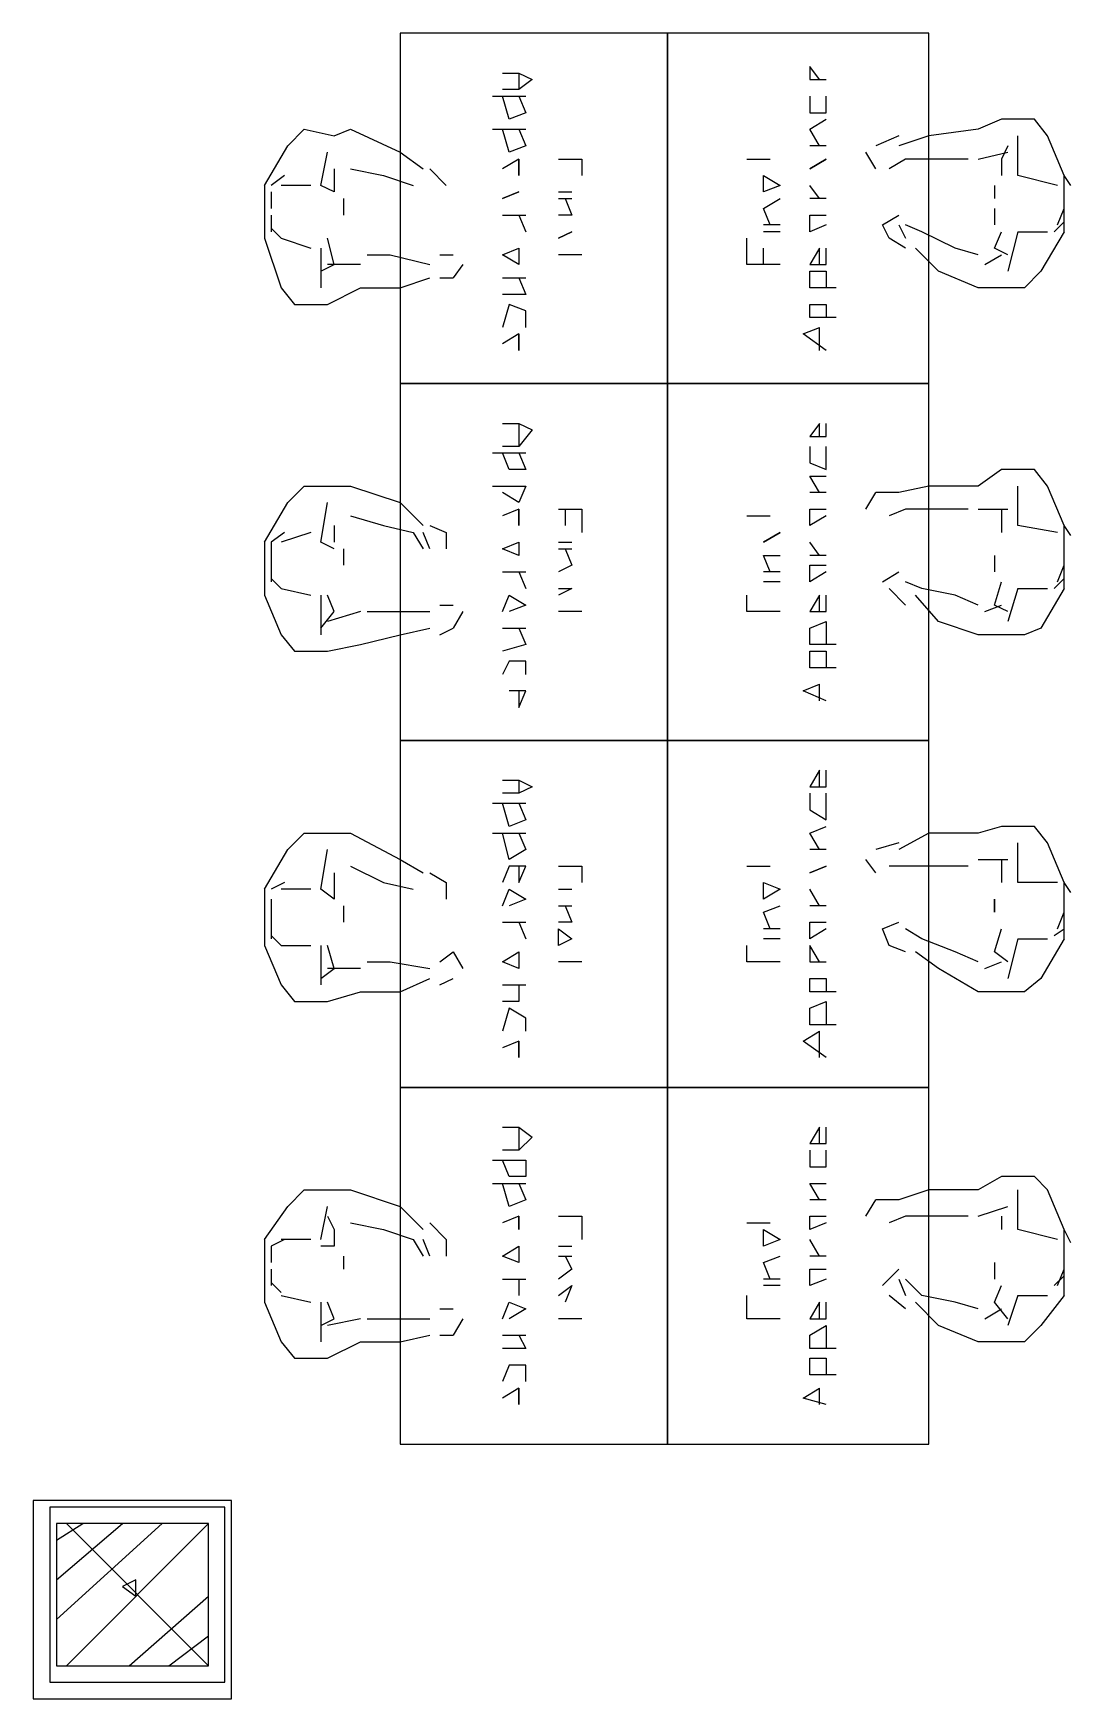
# Model space of a CAD drawing. Header units: millimetres. Extents: x 5 to 415, y 48 to 251.
# Drawn here: x 77.84 to 83.38, y 149.19 to 158.08 of the extents above; entities that cross this region are included whole.
import ezdxf

# ---------------------------------------------------------------- set-up
doc = ezdxf.new("R2010")
doc.units = ezdxf.units.MM
doc.layers.add('P', color=7, linetype='Continuous')

msp = doc.modelspace()

# ---------------------------------------------------------------- linework, layer by layer
at = {"layer": 'P'}
for points in [[(81.227, 158.08), (79.798, 158.08)], [(79.798, 158.08), (79.798, 156.21)], [(81.227, 156.21), (81.227, 158.08)], [(82.621, 158.08), (81.227, 158.08)], [(81.227, 158.08), (81.227, 156.21)], [(82.621, 156.21), (82.621, 158.08)], [(82.038, 157.833), (81.986, 157.903)], [(81.986, 157.903), (81.986, 157.833)], [(80.345, 157.868), (80.433, 157.868)], [(80.433, 157.868), (80.504, 157.833)], [(80.433, 157.868), (80.433, 157.78)], [(80.504, 157.833), (80.433, 157.78)], [(81.986, 157.833), (82.074, 157.833)], [(80.292, 157.745), (80.469, 157.745)], [(80.433, 157.78), (80.345, 157.78)], [(80.38, 157.621), (80.345, 157.745)], [(80.433, 157.745), (80.469, 157.656)], [(81.986, 157.745), (81.986, 157.656)], [(82.074, 157.656), (82.074, 157.745)], [(80.469, 157.656), (80.38, 157.621)], [(81.986, 157.656), (82.074, 157.656)], [(81.986, 157.568), (82.074, 157.621)], [(83.009, 157.621), (82.885, 157.568)], [(83.185, 157.621), (83.009, 157.621)], [(83.256, 157.533), (83.185, 157.621)], [(79.199, 157.48), (79.287, 157.568)], [(79.287, 157.568), (79.446, 157.533)], [(79.446, 157.533), (79.534, 157.568)], [(79.534, 157.568), (79.798, 157.445)], [(80.292, 157.568), (80.469, 157.568)], [(80.38, 157.445), (80.345, 157.568)], [(80.433, 157.568), (80.469, 157.48)], [(82.038, 157.48), (81.986, 157.568)], [(82.462, 157.533), (82.338, 157.48)], [(82.621, 157.533), (82.462, 157.48)], [(82.885, 157.568), (82.621, 157.533)], [(83.097, 157.321), (83.097, 157.533)], [(83.344, 157.321), (83.256, 157.533)], [(79.075, 157.268), (79.199, 157.48)], [(79.375, 157.268), (79.41, 157.445)], [(79.798, 157.445), (79.922, 157.357)], [(80.469, 157.48), (80.38, 157.445)], [(82.074, 157.48), (81.986, 157.48)], [(82.338, 157.357), (82.285, 157.445)], [(82.885, 157.409), (83.044, 157.445)], [(83.044, 157.48), (83.009, 157.409)], [(79.446, 157.357), (79.446, 157.233)], [(79.534, 157.357), (79.71, 157.321)], [(79.957, 157.357), (80.045, 157.268)], [(80.433, 157.409), (80.345, 157.357)], [(80.433, 157.409), (80.433, 157.321)], [(80.433, 157.321), (80.433, 157.409)], [(80.645, 157.409), (80.768, 157.409)], [(80.768, 157.409), (80.768, 157.321)], [(81.65, 157.409), (81.774, 157.409)], [(82.074, 157.409), (81.986, 157.357)], [(81.986, 157.357), (82.074, 157.409)], [(82.497, 157.409), (82.409, 157.357)], [(82.673, 157.409), (82.497, 157.409)], [(82.832, 157.409), (82.673, 157.409)], [(83.009, 157.409), (83.009, 157.321)], [(79.075, 157.268), (79.075, 156.986)], [(79.181, 157.321), (79.11, 157.268)], [(79.322, 157.268), (79.163, 157.268)], [(79.446, 157.233), (79.375, 157.268)], [(79.71, 157.321), (79.869, 157.268)], [(81.739, 157.233), (81.739, 157.321)], [(81.739, 157.321), (81.827, 157.268)], [(81.827, 157.268), (81.739, 157.233)], [(82.038, 157.198), (81.986, 157.268)], [(82.973, 157.268), (82.973, 157.198)], [(83.308, 157.268), (83.097, 157.321)], [(83.379, 157.268), (83.344, 157.321)], [(83.344, 157.021), (83.344, 157.321)], [(79.11, 157.233), (79.11, 157.145)], [(79.498, 157.11), (79.498, 157.198)], [(80.345, 157.198), (80.433, 157.233)], [(80.433, 157.233), (80.345, 157.198)], [(80.645, 157.233), (80.716, 157.233)], [(80.645, 157.198), (80.716, 157.198)], [(80.68, 157.198), (80.716, 157.11)], [(81.739, 157.145), (81.827, 157.198)], [(82.074, 157.198), (81.986, 157.198)], [(83.344, 157.145), (83.344, 157.233)], [(79.11, 157.11), (79.11, 157.021)], [(80.345, 157.11), (80.469, 157.11)], [(80.433, 157.11), (80.469, 157.021)], [(80.716, 157.11), (80.645, 157.11)], [(81.774, 157.057), (81.739, 157.145)], [(81.986, 157.021), (81.986, 157.11)], [(81.986, 157.11), (82.074, 157.11)], [(82.374, 157.057), (82.462, 157.11)], [(82.973, 157.145), (82.973, 157.057)], [(83.308, 157.057), (83.344, 157.145)], [(79.11, 157.039), (79.163, 156.986)], [(80.645, 156.986), (80.716, 157.021)], [(80.716, 157.021), (80.645, 156.986)], [(81.827, 157.057), (81.739, 157.057)], [(81.827, 157.021), (81.739, 157.021)], [(82.074, 157.057), (81.986, 157.021)], [(82.409, 156.986), (82.374, 157.057)], [(82.462, 157.057), (82.497, 156.986)], [(82.585, 157.021), (82.497, 157.057)], [(82.762, 156.933), (82.585, 157.021)], [(82.973, 156.933), (83.009, 157.021)], [(83.097, 157.021), (83.044, 156.81)], [(83.097, 157.021), (83.256, 157.021)], [(83.344, 157.021), (83.22, 156.81)], [(83.291, 157.021), (83.344, 157.074)], [(79.075, 156.986), (79.163, 156.722)], [(79.163, 156.986), (79.322, 156.933)], [(79.375, 156.933), (79.375, 156.722)], [(79.446, 156.845), (79.41, 156.986)], [(80.345, 156.898), (80.433, 156.933)], [(80.433, 156.933), (80.433, 156.845)], [(81.65, 156.845), (81.65, 156.986)], [(81.739, 156.845), (81.739, 156.933)], [(82.038, 156.933), (81.986, 156.845)], [(82.038, 156.845), (82.038, 156.933)], [(82.074, 156.845), (82.074, 156.933)], [(82.497, 156.933), (82.409, 156.986)], [(82.673, 156.81), (82.55, 156.933)], [(82.885, 156.898), (82.762, 156.933)], [(83.044, 156.898), (82.973, 156.933)], [(79.375, 156.81), (79.446, 156.845)], [(79.587, 156.845), (79.41, 156.845)], [(79.622, 156.898), (79.745, 156.898)], [(79.745, 156.898), (79.957, 156.845)], [(80.01, 156.898), (80.081, 156.898)], [(80.133, 156.845), (80.081, 156.774)], [(80.433, 156.845), (80.345, 156.898)], [(80.768, 156.898), (80.645, 156.898)], [(81.827, 156.845), (81.65, 156.845)], [(81.986, 156.845), (82.074, 156.845)], [(82.92, 156.845), (83.009, 156.898)], [(79.798, 156.722), (79.957, 156.774)], [(80.01, 156.774), (80.081, 156.774)], [(80.345, 156.774), (80.469, 156.774)], [(80.433, 156.774), (80.469, 156.686)], [(81.986, 156.722), (81.986, 156.81)], [(81.986, 156.81), (82.074, 156.81)], [(82.074, 156.81), (82.074, 156.722)], [(82.885, 156.722), (82.673, 156.81)], [(83.22, 156.81), (83.132, 156.722)], [(79.163, 156.722), (79.234, 156.633)], [(79.41, 156.633), (79.587, 156.722)], [(79.587, 156.722), (79.798, 156.722)], [(80.469, 156.686), (80.345, 156.686)], [(82.127, 156.722), (81.986, 156.722)], [(82.973, 156.722), (82.885, 156.722)], [(83.132, 156.722), (82.973, 156.722)], [(79.234, 156.633), (79.41, 156.633)], [(80.38, 156.633), (80.345, 156.51)], [(80.469, 156.598), (80.38, 156.633)], [(80.469, 156.51), (80.469, 156.598)], [(81.986, 156.563), (81.986, 156.633)], [(81.986, 156.633), (82.074, 156.633)], [(82.127, 156.563), (81.986, 156.563)], [(82.074, 156.633), (82.074, 156.563)], [(80.433, 156.475), (80.345, 156.422)], [(80.433, 156.475), (80.433, 156.386)], [(80.433, 156.386), (80.433, 156.475)], [(81.95, 156.475), (82.038, 156.51)], [(82.074, 156.386), (81.95, 156.475)], [(82.038, 156.386), (82.038, 156.51)], [(81.227, 156.21), (79.798, 156.21)], [(79.798, 156.21), (79.798, 154.305)], [(79.798, 156.21), (81.227, 156.21)], [(81.227, 154.305), (81.227, 156.21)], [(81.227, 156.21), (82.621, 156.21)], [(82.621, 156.21), (81.227, 156.21)], [(81.227, 156.21), (81.227, 154.305)], [(82.621, 154.305), (82.621, 156.21)], [(80.345, 155.998), (80.433, 155.998)], [(80.433, 155.998), (80.504, 155.963)], [(80.433, 155.998), (80.433, 155.875)], [(80.504, 155.963), (80.433, 155.875)], [(82.038, 155.998), (81.986, 155.928)], [(82.038, 155.928), (82.038, 155.998)], [(82.074, 155.928), (82.074, 155.998)], [(80.433, 155.875), (80.345, 155.875)], [(81.986, 155.928), (82.074, 155.928)], [(81.986, 155.875), (81.986, 155.787)], [(82.074, 155.751), (82.074, 155.875)], [(80.292, 155.84), (80.469, 155.84)], [(80.38, 155.751), (80.345, 155.84)], [(80.433, 155.84), (80.469, 155.751)], [(81.986, 155.787), (82.074, 155.751)], [(80.469, 155.751), (80.38, 155.751)], [(82.038, 155.628), (81.986, 155.716)], [(81.986, 155.716), (82.074, 155.716)], [(83.009, 155.751), (82.885, 155.663)], [(83.185, 155.751), (83.009, 155.751)], [(83.256, 155.663), (83.185, 155.751)], [(79.199, 155.575), (79.287, 155.663)], [(79.287, 155.663), (79.446, 155.663)], [(79.446, 155.663), (79.534, 155.663)], [(79.534, 155.663), (79.798, 155.575)], [(80.292, 155.663), (80.469, 155.663)], [(80.433, 155.575), (80.345, 155.628)], [(80.469, 155.663), (80.433, 155.575)], [(82.074, 155.628), (81.986, 155.628)], [(82.285, 155.54), (82.338, 155.628)], [(82.462, 155.628), (82.338, 155.628)], [(82.621, 155.663), (82.462, 155.628)], [(82.885, 155.663), (82.621, 155.663)], [(83.097, 155.452), (83.097, 155.663)], [(83.344, 155.452), (83.256, 155.663)], [(79.075, 155.363), (79.199, 155.575)], [(79.375, 155.363), (79.41, 155.575)], [(79.534, 155.504), (79.71, 155.452)], [(79.798, 155.575), (79.922, 155.452)], [(80.433, 155.54), (80.345, 155.504)], [(80.433, 155.54), (80.433, 155.452)], [(80.433, 155.452), (80.433, 155.54)], [(80.645, 155.54), (80.768, 155.54)], [(80.68, 155.54), (80.68, 155.452)], [(80.768, 155.54), (80.768, 155.416)], [(81.65, 155.504), (81.774, 155.504)], [(81.986, 155.452), (81.986, 155.54)], [(81.986, 155.54), (82.074, 155.54)], [(82.074, 155.504), (81.986, 155.452)], [(82.497, 155.54), (82.409, 155.504)], [(82.673, 155.54), (82.497, 155.54)], [(82.832, 155.54), (82.673, 155.54)], [(82.885, 155.54), (83.044, 155.54)], [(83.009, 155.54), (83.009, 155.416)], [(79.181, 155.416), (79.11, 155.363)], [(79.322, 155.416), (79.163, 155.363)], [(79.446, 155.452), (79.446, 155.363)], [(79.71, 155.452), (79.869, 155.416)], [(79.869, 155.416), (79.922, 155.328)], [(79.957, 155.328), (79.922, 155.416)], [(79.957, 155.452), (80.045, 155.416)], [(80.045, 155.416), (80.045, 155.328)], [(81.827, 155.416), (81.739, 155.363)], [(81.739, 155.363), (81.827, 155.416)], [(83.308, 155.416), (83.097, 155.452)], [(83.379, 155.399), (83.344, 155.452)], [(83.344, 155.116), (83.344, 155.452)], [(79.075, 155.363), (79.075, 155.081)], [(79.11, 155.363), (79.11, 155.24)], [(79.446, 155.328), (79.375, 155.363)], [(79.498, 155.24), (79.498, 155.328)], [(80.345, 155.328), (80.433, 155.363)], [(80.433, 155.293), (80.345, 155.328)], [(80.433, 155.363), (80.433, 155.293)], [(80.645, 155.363), (80.716, 155.363)], [(80.645, 155.328), (80.716, 155.328)], [(80.68, 155.328), (80.716, 155.24)], [(82.038, 155.293), (81.986, 155.363)], [(83.344, 155.293), (83.344, 155.363)], [(79.11, 155.24), (79.11, 155.152)], [(80.716, 155.24), (80.645, 155.205)], [(81.774, 155.205), (81.739, 155.293)], [(81.739, 155.293), (81.827, 155.293)], [(82.074, 155.293), (81.986, 155.293)], [(81.986, 155.152), (81.986, 155.24)], [(81.986, 155.24), (82.074, 155.24)], [(82.973, 155.293), (82.973, 155.205)], [(83.308, 155.152), (83.344, 155.24)], [(79.11, 155.169), (79.163, 155.116)], [(80.345, 155.205), (80.469, 155.205)], [(80.433, 155.205), (80.469, 155.116)], [(81.827, 155.205), (81.739, 155.205)], [(81.827, 155.152), (81.739, 155.152)], [(82.074, 155.205), (81.986, 155.152)], [(82.374, 155.152), (82.462, 155.205)], [(82.585, 155.116), (82.497, 155.152)], [(82.973, 155.028), (83.009, 155.152)], [(83.291, 155.116), (83.344, 155.169)], [(79.075, 155.081), (79.163, 154.869)], [(79.163, 155.116), (79.322, 155.081)], [(79.375, 155.081), (79.375, 154.869)], [(79.446, 154.993), (79.41, 155.081)], [(80.345, 154.993), (80.38, 155.081)], [(80.38, 155.081), (80.469, 155.028)], [(80.645, 155.116), (80.716, 155.116)], [(80.716, 155.116), (80.645, 155.081)], [(81.65, 154.993), (81.65, 155.081)], [(82.038, 155.081), (81.986, 154.993)], [(82.038, 154.993), (82.038, 155.081)], [(82.074, 154.993), (82.074, 155.081)], [(82.497, 155.028), (82.409, 155.116)], [(82.673, 154.94), (82.55, 155.081)], [(82.762, 155.081), (82.585, 155.116)], [(82.885, 155.028), (82.762, 155.081)], [(83.097, 155.116), (83.044, 154.94)], [(83.097, 155.116), (83.256, 155.116)], [(83.344, 155.116), (83.22, 154.905)], [(79.375, 154.905), (79.446, 154.993)], [(79.587, 154.993), (79.41, 154.94)], [(79.622, 154.993), (79.745, 154.993)], [(79.745, 154.993), (79.957, 154.993)], [(80.01, 155.028), (80.081, 155.028)], [(80.133, 154.993), (80.081, 154.905)], [(80.469, 155.028), (80.38, 154.993)], [(80.768, 154.993), (80.645, 154.993)], [(81.827, 154.993), (81.65, 154.993)], [(81.986, 154.993), (82.074, 154.993)], [(82.92, 154.993), (83.009, 155.028)], [(83.044, 154.993), (82.973, 155.028)], [(79.163, 154.869), (79.234, 154.781)], [(79.587, 154.817), (79.798, 154.869)], [(79.798, 154.869), (79.957, 154.905)], [(80.01, 154.869), (80.081, 154.905)], [(80.345, 154.905), (80.469, 154.905)], [(80.433, 154.905), (80.469, 154.817)], [(81.986, 154.905), (82.074, 154.94)], [(81.986, 154.817), (81.986, 154.905)], [(82.074, 154.94), (82.074, 154.817)], [(82.885, 154.869), (82.673, 154.94)], [(82.973, 154.869), (82.885, 154.869)], [(83.132, 154.869), (82.973, 154.869)], [(83.22, 154.905), (83.132, 154.869)], [(79.234, 154.781), (79.41, 154.781)], [(79.41, 154.781), (79.587, 154.817)], [(80.469, 154.817), (80.345, 154.781)], [(82.127, 154.817), (81.986, 154.817)], [(81.986, 154.693), (81.986, 154.781)], [(81.986, 154.781), (82.074, 154.781)], [(82.074, 154.781), (82.074, 154.693)], [(80.38, 154.728), (80.345, 154.658)], [(80.469, 154.728), (80.38, 154.728)], [(80.469, 154.658), (80.469, 154.728)], [(82.127, 154.693), (81.986, 154.693)], [(81.95, 154.57), (82.038, 154.605)], [(82.038, 154.517), (82.038, 154.605)], [(80.469, 154.57), (80.38, 154.57)], [(80.433, 154.57), (80.433, 154.481)], [(80.433, 154.481), (80.469, 154.57)], [(82.074, 154.517), (81.95, 154.57)], [(81.227, 154.305), (79.798, 154.305)], [(79.798, 154.305), (79.798, 152.453)], [(79.798, 154.305), (81.227, 154.305)], [(81.227, 152.453), (81.227, 154.305)], [(81.227, 154.305), (82.621, 154.305)], [(82.621, 154.305), (81.227, 154.305)], [(81.227, 154.305), (81.227, 152.453)], [(82.621, 152.453), (82.621, 154.305)], [(80.345, 154.093), (80.433, 154.093)], [(80.433, 154.093), (80.504, 154.058)], [(80.433, 154.093), (80.433, 154.023)], [(82.038, 154.146), (81.986, 154.058)], [(82.038, 154.058), (82.038, 154.146)], [(82.074, 154.058), (82.074, 154.146)], [(80.433, 154.023), (80.345, 154.023)], [(80.504, 154.058), (80.433, 154.023)], [(81.986, 154.058), (82.074, 154.058)], [(81.986, 154.023), (81.986, 153.935)], [(82.074, 153.882), (82.074, 154.023)], [(80.292, 153.97), (80.469, 153.97)], [(80.38, 153.846), (80.345, 153.97)], [(80.433, 153.97), (80.469, 153.882)], [(81.986, 153.935), (82.074, 153.882)], [(79.199, 153.723), (79.287, 153.811)], [(79.287, 153.811), (79.446, 153.811)], [(79.446, 153.811), (79.534, 153.811)], [(79.534, 153.811), (79.798, 153.67)], [(80.292, 153.811), (80.469, 153.811)], [(80.38, 153.67), (80.345, 153.811)], [(80.469, 153.882), (80.38, 153.846)], [(80.433, 153.811), (80.469, 153.723)], [(81.986, 153.811), (82.074, 153.846)], [(82.038, 153.723), (81.986, 153.811)], [(82.621, 153.811), (82.462, 153.723)], [(82.885, 153.811), (82.621, 153.811)], [(83.009, 153.846), (82.885, 153.811)], [(83.185, 153.846), (83.009, 153.846)], [(83.256, 153.758), (83.185, 153.846)], [(79.075, 153.511), (79.199, 153.723)], [(79.375, 153.511), (79.41, 153.723)], [(80.469, 153.723), (80.38, 153.67)], [(82.074, 153.723), (81.986, 153.723)], [(82.462, 153.758), (82.338, 153.723)], [(83.097, 153.547), (83.097, 153.758)], [(83.344, 153.547), (83.256, 153.758)], [(79.534, 153.635), (79.71, 153.547)], [(79.798, 153.67), (79.922, 153.599)], [(80.38, 153.635), (80.345, 153.547)], [(80.469, 153.635), (80.38, 153.635)], [(80.433, 153.635), (80.433, 153.547)], [(80.433, 153.547), (80.469, 153.635)], [(80.645, 153.635), (80.768, 153.635)], [(80.768, 153.635), (80.768, 153.547)], [(81.65, 153.635), (81.774, 153.635)], [(82.074, 153.635), (81.986, 153.599)], [(81.986, 153.599), (82.074, 153.635)], [(82.338, 153.599), (82.285, 153.67)], [(82.497, 153.635), (82.409, 153.635)], [(82.673, 153.635), (82.497, 153.635)], [(82.832, 153.635), (82.673, 153.635)], [(82.885, 153.67), (83.044, 153.67)], [(83.009, 153.67), (83.009, 153.547)], [(79.181, 153.547), (79.11, 153.511)], [(79.446, 153.599), (79.446, 153.458)], [(79.71, 153.547), (79.869, 153.511)], [(79.957, 153.599), (80.045, 153.547)], [(80.045, 153.547), (80.045, 153.458)], [(81.739, 153.458), (81.739, 153.547)], [(81.739, 153.547), (81.827, 153.511)], [(83.308, 153.547), (83.097, 153.547)], [(83.379, 153.494), (83.344, 153.547)], [(83.344, 153.247), (83.344, 153.547)], [(79.075, 153.511), (79.075, 153.211)], [(79.11, 153.458), (79.11, 153.388)], [(79.322, 153.511), (79.163, 153.511)], [(79.446, 153.458), (79.375, 153.511)], [(80.345, 153.423), (80.38, 153.511)], [(80.38, 153.511), (80.469, 153.458)], [(80.469, 153.458), (80.38, 153.423)], [(80.645, 153.511), (80.716, 153.511)], [(81.827, 153.511), (81.739, 153.458)], [(82.038, 153.423), (81.986, 153.511)], [(82.973, 153.458), (82.973, 153.388)], [(82.973, 153.388), (82.973, 153.458)], [(83.344, 153.388), (83.344, 153.511)], [(79.11, 153.388), (79.11, 153.247)], [(79.498, 153.335), (79.498, 153.423)], [(80.645, 153.423), (80.716, 153.423)], [(80.68, 153.423), (80.716, 153.335)], [(81.739, 153.388), (81.827, 153.423)], [(81.774, 153.3), (81.739, 153.388)], [(82.074, 153.423), (81.986, 153.423)], [(83.308, 153.3), (83.344, 153.388)], [(79.11, 153.264), (79.163, 153.211)], [(80.345, 153.335), (80.469, 153.335)], [(80.433, 153.335), (80.469, 153.247)], [(80.716, 153.335), (80.645, 153.335)], [(80.645, 153.211), (80.645, 153.3)], [(80.645, 153.3), (80.716, 153.247)], [(81.827, 153.3), (81.739, 153.3)], [(81.986, 153.247), (81.986, 153.335)], [(81.986, 153.335), (82.074, 153.335)], [(82.074, 153.3), (81.986, 153.247)], [(82.374, 153.3), (82.462, 153.335)], [(82.409, 153.211), (82.374, 153.3)], [(82.585, 153.247), (82.497, 153.3)], [(82.973, 153.176), (83.009, 153.3)], [(83.291, 153.264), (83.344, 153.3)], [(79.075, 153.211), (79.163, 153)], [(79.163, 153.211), (79.322, 153.211)], [(79.375, 153.211), (79.375, 153)], [(79.446, 153.088), (79.41, 153.211)], [(80.01, 153.123), (80.081, 153.176)], [(80.081, 153.176), (80.133, 153.088)], [(80.345, 153.123), (80.433, 153.176)], [(80.433, 153.176), (80.433, 153.088)], [(80.716, 153.247), (80.645, 153.211)], [(81.65, 153.123), (81.65, 153.211)], [(81.827, 153.247), (81.739, 153.247)], [(82.038, 153.123), (81.986, 153.211)], [(81.986, 153.211), (81.986, 153.123)], [(82.497, 153.176), (82.409, 153.211)], [(82.673, 153.088), (82.55, 153.176)], [(82.762, 153.176), (82.585, 153.247)], [(82.885, 153.123), (82.762, 153.176)], [(83.044, 153.123), (82.973, 153.176)], [(83.097, 153.247), (83.044, 153.035)], [(83.097, 153.247), (83.256, 153.247)], [(83.344, 153.247), (83.22, 153.035)], [(79.375, 153.035), (79.446, 153.088)], [(79.587, 153.088), (79.41, 153.088)], [(79.622, 153.123), (79.745, 153.123)], [(79.745, 153.123), (79.957, 153.088)], [(80.433, 153.088), (80.345, 153.123)], [(80.768, 153.123), (80.645, 153.123)], [(81.827, 153.123), (81.65, 153.123)], [(81.986, 153.123), (82.074, 153.123)], [(82.885, 152.964), (82.673, 153.088)], [(82.92, 153.088), (83.009, 153.123)], [(79.163, 153), (79.234, 152.912)], [(79.798, 152.964), (79.957, 153.035)], [(80.01, 153), (80.081, 153.035)], [(80.345, 153), (80.469, 153)], [(80.433, 153), (80.433, 152.912)], [(81.986, 152.964), (81.986, 153.035)], [(81.986, 153.035), (82.074, 153.035)], [(82.074, 153.035), (82.074, 152.964)], [(83.22, 153.035), (83.132, 152.964)], [(79.234, 152.912), (79.41, 152.912)], [(79.41, 152.912), (79.587, 152.964)], [(79.587, 152.964), (79.798, 152.964)], [(80.433, 152.912), (80.345, 152.912)], [(82.127, 152.964), (81.986, 152.964)], [(81.986, 152.876), (82.074, 152.912)], [(82.074, 152.912), (82.074, 152.788)], [(82.973, 152.964), (82.885, 152.964)], [(83.132, 152.964), (82.973, 152.964)], [(80.38, 152.876), (80.345, 152.753)], [(80.469, 152.823), (80.38, 152.876)], [(80.469, 152.753), (80.469, 152.823)], [(81.986, 152.788), (81.986, 152.876)], [(81.95, 152.7), (82.038, 152.753)], [(82.127, 152.788), (81.986, 152.788)], [(82.038, 152.612), (82.038, 152.753)], [(80.433, 152.7), (80.345, 152.665)], [(80.433, 152.7), (80.433, 152.612)], [(80.433, 152.612), (80.433, 152.7)], [(82.074, 152.612), (81.95, 152.7)], [(81.227, 152.453), (79.798, 152.453)], [(79.798, 152.453), (79.798, 150.548)], [(79.798, 152.453), (81.227, 152.453)], [(81.227, 150.548), (81.227, 152.453)], [(81.227, 152.453), (82.621, 152.453)], [(82.621, 152.453), (81.227, 152.453)], [(81.227, 152.453), (81.227, 150.548)], [(82.621, 150.548), (82.621, 152.453)], [(80.345, 152.241), (80.433, 152.241)], [(80.433, 152.241), (80.504, 152.188)], [(80.433, 152.241), (80.433, 152.118)], [(82.038, 152.241), (81.986, 152.153)], [(82.038, 152.153), (82.038, 152.241)], [(82.074, 152.153), (82.074, 152.241)], [(80.433, 152.118), (80.345, 152.118)], [(80.504, 152.188), (80.433, 152.118)], [(81.986, 152.153), (82.074, 152.153)], [(81.986, 152.118), (81.986, 152.03)], [(82.074, 152.03), (82.074, 152.118)], [(80.292, 152.065), (80.469, 152.065)], [(80.38, 151.977), (80.345, 152.065)], [(80.469, 152.065), (80.469, 151.977)], [(81.986, 152.03), (82.074, 152.03)], [(80.292, 151.941), (80.469, 151.941)], [(80.38, 151.818), (80.345, 151.941)], [(80.469, 151.977), (80.38, 151.977)], [(80.433, 151.941), (80.469, 151.853)], [(82.038, 151.853), (81.986, 151.941)], [(81.986, 151.941), (82.074, 151.941)], [(83.009, 151.977), (82.885, 151.906)], [(83.185, 151.977), (83.009, 151.977)], [(83.256, 151.906), (83.185, 151.977)], [(79.199, 151.818), (79.287, 151.906)], [(79.287, 151.906), (79.446, 151.906)], [(79.446, 151.906), (79.534, 151.906)], [(79.534, 151.906), (79.798, 151.818)], [(80.469, 151.853), (80.38, 151.818)], [(82.074, 151.853), (81.986, 151.853)], [(82.285, 151.765), (82.338, 151.853)], [(82.462, 151.853), (82.338, 151.853)], [(82.621, 151.906), (82.462, 151.853)], [(82.885, 151.906), (82.621, 151.906)], [(83.097, 151.694), (83.097, 151.906)], [(83.344, 151.694), (83.256, 151.906)], [(79.075, 151.642), (79.199, 151.818)], [(79.375, 151.642), (79.41, 151.818)], [(79.41, 151.765), (79.446, 151.694)], [(79.798, 151.818), (79.922, 151.694)], [(80.433, 151.765), (80.345, 151.73)], [(80.433, 151.765), (80.433, 151.694)], [(80.433, 151.694), (80.433, 151.765)], [(80.645, 151.765), (80.768, 151.765)], [(80.768, 151.765), (80.768, 151.642)], [(81.986, 151.694), (81.986, 151.765)], [(81.986, 151.765), (82.074, 151.765)], [(82.497, 151.765), (82.409, 151.73)], [(82.673, 151.765), (82.497, 151.765)], [(82.832, 151.765), (82.673, 151.765)], [(82.885, 151.765), (83.044, 151.818)], [(83.009, 151.765), (83.009, 151.694)], [(79.446, 151.694), (79.446, 151.606)], [(79.534, 151.73), (79.71, 151.694)], [(79.71, 151.694), (79.869, 151.642)], [(79.957, 151.73), (80.045, 151.642)], [(81.65, 151.73), (81.774, 151.73)], [(81.739, 151.606), (81.739, 151.694)], [(81.739, 151.694), (81.827, 151.642)], [(82.074, 151.73), (81.986, 151.694)], [(83.308, 151.642), (83.097, 151.694)], [(83.379, 151.624), (83.344, 151.694)], [(83.344, 151.342), (83.344, 151.694)], [(79.075, 151.642), (79.075, 151.306)], [(79.181, 151.642), (79.11, 151.606)], [(79.11, 151.606), (79.11, 151.518)], [(79.322, 151.642), (79.163, 151.642)], [(79.446, 151.606), (79.375, 151.606)], [(79.869, 151.642), (79.922, 151.553)], [(79.957, 151.553), (79.922, 151.642)], [(80.045, 151.642), (80.045, 151.553)], [(80.345, 151.553), (80.433, 151.606)], [(80.433, 151.606), (80.433, 151.518)], [(80.645, 151.606), (80.716, 151.606)], [(81.827, 151.642), (81.739, 151.606)], [(82.038, 151.553), (81.986, 151.642)], [(83.344, 151.518), (83.344, 151.606)], [(79.498, 151.483), (79.498, 151.553)], [(80.433, 151.518), (80.345, 151.553)], [(80.645, 151.553), (80.716, 151.553)], [(80.68, 151.553), (80.716, 151.483)], [(81.739, 151.518), (81.827, 151.553)], [(81.774, 151.43), (81.739, 151.518)], [(82.074, 151.553), (81.986, 151.553)], [(82.973, 151.518), (82.973, 151.43)], [(79.11, 151.483), (79.11, 151.395)], [(79.11, 151.412), (79.163, 151.359)], [(80.345, 151.43), (80.469, 151.43)], [(80.433, 151.43), (80.433, 151.342)], [(80.716, 151.483), (80.645, 151.43)], [(81.827, 151.43), (81.739, 151.43)], [(81.986, 151.395), (81.986, 151.483)], [(81.986, 151.483), (82.074, 151.483)], [(82.074, 151.43), (81.986, 151.395)], [(82.374, 151.395), (82.462, 151.483)], [(82.462, 151.43), (82.497, 151.342)], [(82.585, 151.342), (82.497, 151.43)], [(83.291, 151.395), (83.344, 151.448)], [(83.308, 151.395), (83.344, 151.483)], [(79.163, 151.342), (79.322, 151.306)], [(80.645, 151.342), (80.716, 151.395)], [(80.716, 151.395), (80.68, 151.306)], [(81.65, 151.218), (81.65, 151.342)], [(81.827, 151.395), (81.739, 151.395)], [(82.497, 151.271), (82.409, 151.342)], [(82.762, 151.306), (82.585, 151.342)], [(82.973, 151.306), (83.009, 151.395)], [(83.097, 151.342), (83.044, 151.183)], [(83.097, 151.342), (83.256, 151.342)], [(83.344, 151.342), (83.22, 151.183)], [(79.075, 151.306), (79.163, 151.095)], [(79.375, 151.306), (79.375, 151.095)], [(79.446, 151.218), (79.41, 151.306)], [(80.01, 151.271), (80.081, 151.271)], [(80.345, 151.218), (80.38, 151.306)], [(80.38, 151.306), (80.469, 151.271)], [(80.469, 151.271), (80.38, 151.218)], [(82.038, 151.306), (81.986, 151.218)], [(82.038, 151.218), (82.038, 151.306)], [(82.074, 151.218), (82.074, 151.306)], [(82.673, 151.183), (82.55, 151.306)], [(82.885, 151.271), (82.762, 151.306)], [(82.92, 151.218), (83.009, 151.271)], [(83.044, 151.218), (82.973, 151.306)], [(79.375, 151.183), (79.446, 151.218)], [(79.587, 151.218), (79.41, 151.183)], [(79.622, 151.218), (79.745, 151.218)], [(79.745, 151.218), (79.957, 151.218)], [(80.133, 151.218), (80.081, 151.13)], [(80.768, 151.218), (80.645, 151.218)], [(81.827, 151.218), (81.65, 151.218)], [(81.986, 151.218), (82.074, 151.218)], [(81.986, 151.13), (82.074, 151.183)], [(82.074, 151.183), (82.074, 151.059)], [(82.885, 151.095), (82.673, 151.183)], [(83.22, 151.183), (83.132, 151.095)], [(79.163, 151.095), (79.234, 151.007)], [(79.41, 151.007), (79.587, 151.095)], [(79.587, 151.095), (79.798, 151.095)], [(79.798, 151.095), (79.957, 151.13)], [(80.01, 151.13), (80.081, 151.13)], [(80.345, 151.13), (80.469, 151.13)], [(80.469, 151.059), (80.345, 151.059)], [(80.433, 151.13), (80.469, 151.059)], [(81.986, 151.059), (81.986, 151.13)], [(82.127, 151.059), (81.986, 151.059)], [(82.973, 151.095), (82.885, 151.095)], [(83.132, 151.095), (82.973, 151.095)], [(79.234, 151.007), (79.41, 151.007)], [(80.38, 150.971), (80.345, 150.883)], [(80.469, 150.971), (80.38, 150.971)], [(80.469, 150.883), (80.469, 150.971)], [(81.986, 150.918), (81.986, 151.007)], [(81.986, 151.007), (82.074, 151.007)], [(82.074, 151.007), (82.074, 150.918)], [(82.127, 150.918), (81.986, 150.918)], [(80.433, 150.848), (80.345, 150.795)], [(80.433, 150.848), (80.433, 150.76)], [(80.433, 150.76), (80.433, 150.848)], [(81.95, 150.795), (82.038, 150.848)], [(82.074, 150.76), (81.95, 150.795)], [(82.038, 150.76), (82.038, 150.848)], [(79.798, 150.548), (81.227, 150.548)], [(81.227, 150.548), (82.621, 150.548)], [(77.84, 150.248), (77.84, 149.19)], [(78.899, 150.248), (77.84, 150.248)], [(78.899, 149.19), (78.899, 150.248)], [(77.929, 150.213), (77.929, 149.278)], [(78.863, 150.213), (77.929, 150.213)], [(78.863, 149.278), (78.863, 150.213)], [(77.964, 150.036), (78.105, 150.125)], [(77.964, 149.825), (78.317, 150.125)], [(77.964, 149.613), (78.528, 150.125)], [(77.964, 150.125), (77.964, 149.366)], [(78.775, 150.125), (77.964, 150.125)], [(78.775, 149.366), (78.017, 150.125)], [(78.017, 149.366), (78.775, 150.125)], [(78.775, 149.366), (78.775, 150.125)], [(78.387, 149.825), (78.317, 149.789)], [(78.387, 149.737), (78.387, 149.825)], [(78.317, 149.789), (78.387, 149.737)], [(78.352, 149.366), (78.775, 149.737)], [(78.564, 149.366), (78.775, 149.525)], [(77.964, 149.366), (78.775, 149.366)], [(77.929, 149.278), (78.863, 149.278)], [(77.84, 149.19), (78.899, 149.19)]]:
    msp.add_lwpolyline(points, dxfattribs=at)

doc.saveas('drawing.dxf')
